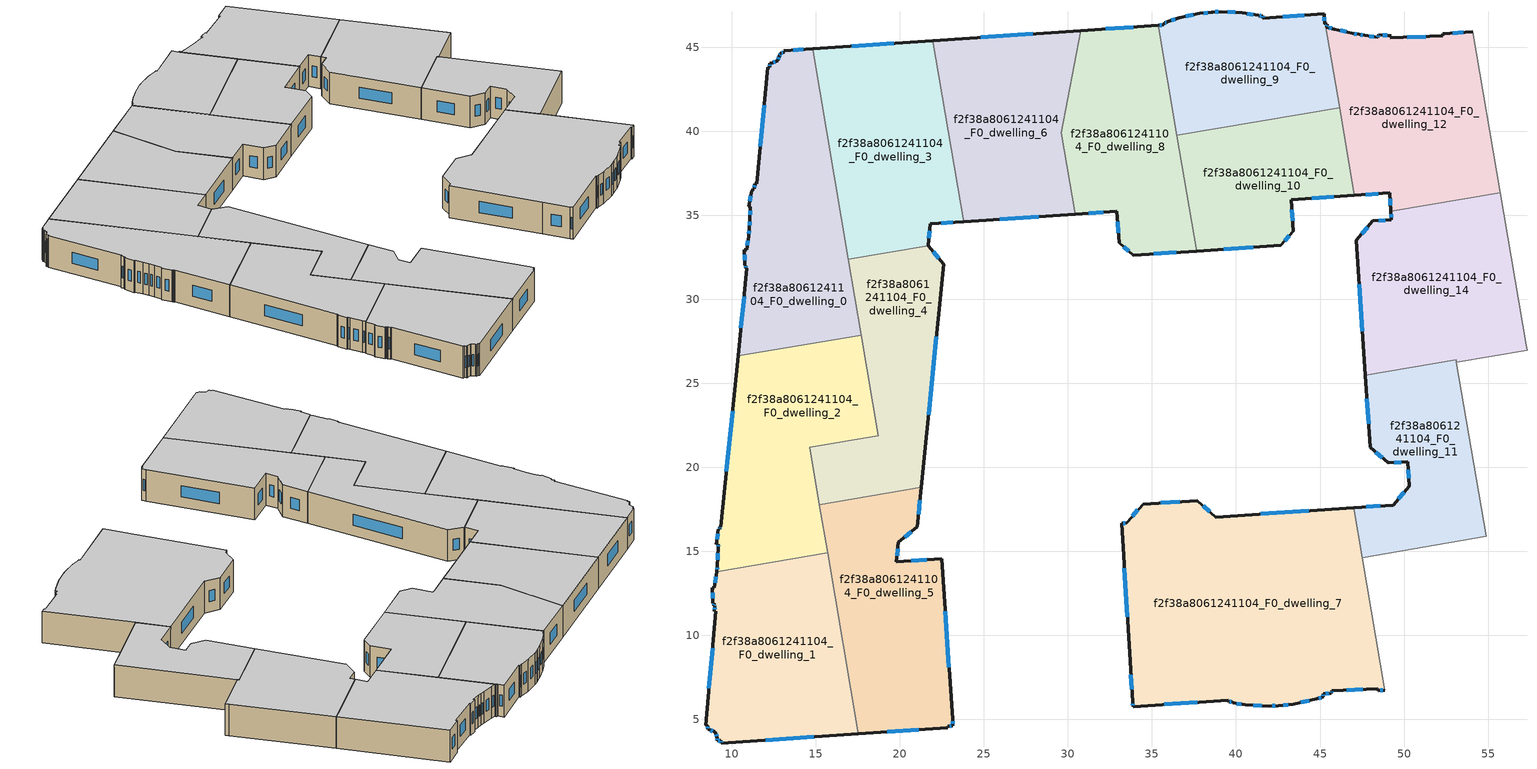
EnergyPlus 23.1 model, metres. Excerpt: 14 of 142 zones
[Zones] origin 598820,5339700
f2f38a8061241104_F0_dwelling_0
 floor ground (EU_floor_Construction): 14.8,44.91 17.69,27.88 10.37,26.63 10.9,31.84 10.83,31.85 10.83,32.01 10.76,32.01 10.75,32.96 10.88,32.95 10.99,33.75 11.04,34.23 11.07,34.79 11.09,35.52 11,35.53 11.19,36.47 11.24,36.47 11.25,36.57 11.33,36.57 11.36,36.88 11.47,36.88 12.13,43.8 12.25,43.82 12.26,44.05 12.34,44.04 12.72,44.2 12.73,44.21 12.83,44.48 12.89,44.61 12.88,44.65 13.11,44.7 13.1,44.79 z0
 wall outside (EU_wall_Construction): 14.8,44.91 13.1,44.79 13.11,44.7 12.88,44.65 12.89,44.61 12.83,44.48 12.73,44.21 12.72,44.2 12.34,44.04 12.26,44.05 12.25,43.82 12.13,43.8 11.47,36.88 11.36,36.88 11.33,36.57 11.25,36.57 11.24,36.47 11.19,36.47 11,35.53 11.09,35.52 11.07,34.79 11.04,34.23 10.99,33.75 10.88,32.95 10.75,32.96 10.76,32.01 10.83,32.01 10.83,31.85 10.9,31.84 10.37,26.63 z0:3
 wall to f2f38a8061241104_F0_dwelling_2 (EU_wall_Construction): 10.37,26.63 17.69,27.88 z0:3
 wall to f2f38a8061241104_F0_dwelling_3 (EU_wall_Construction): 16.93,32.37 14.8,44.91 z0:3
 wall to f2f38a8061241104_F0_dwelling_4 (EU_wall_Construction): 17.69,27.88 16.93,32.37 z0:3
 window (EU_Window_Construction): 10.83,31.95 10.83,31.9 / 10.75,32.66 10.76,32.32 / 10.95,33.49 10.91,33.21 / 11.02,34.07 11,33.91 / 11.06,34.61 11.05,34.41 / 11.09,35.28 11.08,35.03 / 11.13,36.16 11.06,35.83 / 11.35,36.78 11.34,36.67 / 11.91,41.55 11.68,39.12 / 12.26,43.97 12.25,43.89 / 12.59,44.15 12.46,44.1 / 12.8,44.39 12.76,44.3 / 12.87,44.57 12.85,44.52 / 13.04,44.69 12.96,44.67 / 14.25,44.87 13.65,44.83 / 10.73,30.15 10.54,28.32 z0.97:2.03
 ceiling to f2f38a8061241104_F1_dwelling_0 (EU_floor_Construction): 17.69,27.88 14.8,44.91 13.1,44.79 13.11,44.7 12.88,44.65 12.89,44.61 12.83,44.48 12.73,44.21 12.72,44.2 12.34,44.04 12.26,44.05 12.25,43.82 12.13,43.8 11.47,36.88 11.36,36.88 11.33,36.57 11.25,36.57 11.24,36.47 11.19,36.47 11,35.53 11.09,35.52 11.07,34.79 11.04,34.23 10.99,33.75 10.88,32.95 10.75,32.96 10.76,32.01 10.83,32.01 10.83,31.85 10.9,31.84 10.37,26.63 z3
f2f38a8061241104_F0_dwelling_1
 floor ground (EU_floor_Construction): 15.69,14.91 17.52,4.14 9.37,3.57 9.34,3.74 9.12,3.74 9.14,3.89 9.02,4.22 8.98,4.26 8.61,4.4 8.55,4.4 8.56,4.63 8.43,4.65 9.05,11.45 8.96,11.45 8.98,11.76 8.93,11.76 8.94,11.9 8.87,11.91 8.84,12.83 8.95,12.83 9.1,13.79 z0
 wall outside (EU_wall_Construction): 9.1,13.79 8.95,12.83 8.84,12.83 8.87,11.91 8.94,11.9 8.93,11.76 8.98,11.76 8.96,11.45 9.05,11.45 8.43,4.65 8.56,4.63 8.55,4.4 8.61,4.4 8.98,4.26 9.02,4.22 9.14,3.89 9.12,3.74 9.34,3.74 9.37,3.57 17.52,4.14 z0:3
 wall to f2f38a8061241104_F0_dwelling_2 (EU_wall_Construction): 15.69,14.91 9.1,13.79 z0:3
 wall to f2f38a8061241104_F0_dwelling_5 (EU_wall_Construction): 17.52,4.14 15.69,14.91 z0:3
 window (EU_Window_Construction): 9.06,4.11 9.1,4 / 8.73,4.36 8.86,4.3 / 8.56,4.56 8.55,4.47 / 8.85,9.24 8.63,6.86 / 8.98,11.66 8.97,11.55 / 8.94,11.86 8.93,11.81 / 8.85,12.53 8.86,12.21 / 9.05,13.48 9,13.14 / 12.02,3.76 14.87,3.95 / 9.35,3.69 9.36,3.63 / 9.2,3.74 9.27,3.74 / 9.14,3.84 9.13,3.79 z0.97:2.03
 ceiling to f2f38a8061241104_F1_dwelling_1 (EU_floor_Construction): 17.52,4.14 15.69,14.91 9.1,13.79 8.95,12.83 8.84,12.83 8.87,11.91 8.94,11.9 8.93,11.76 8.98,11.76 8.96,11.45 9.05,11.45 8.43,4.65 8.56,4.63 8.55,4.4 8.61,4.4 8.98,4.26 9.02,4.22 9.14,3.89 9.12,3.74 9.34,3.74 9.37,3.57 z3
f2f38a8061241104_F0_dwelling_10
 floor ground (EU_floor_Construction): 46.16,41.41 47.05,36.19 43.29,35.94 43.41,34.06 42.67,33.21 37.65,32.87 36.48,39.76 z0
 wall outside (EU_wall_Construction): 37.65,32.87 42.67,33.21 43.41,34.06 43.29,35.94 47.05,36.19 z0:3
 wall to f2f38a8061241104_F0_dwelling_9 (EU_wall_Construction): 46.16,41.41 36.48,39.76 z0:3
 wall to f2f38a8061241104_F0_dwelling_12 (EU_wall_Construction): 47.05,36.19 46.16,41.41 z0:3
 wall to f2f38a8061241104_F0_dwelling_8 (EU_wall_Construction): 36.48,39.76 37.65,32.87 z0:3
 window (EU_Window_Construction): 44.51,36.02 45.83,36.11 / 43.37,34.67 43.33,35.33 / 42.91,33.49 43.17,33.78 / 39.28,32.98 41.04,33.1 z0.97:2.03
 ceiling to f2f38a8061241104_F1_dwelling_10 (EU_floor_Construction): 47.05,36.19 46.16,41.41 36.48,39.76 37.65,32.87 42.67,33.21 43.41,34.06 43.29,35.94 z3
f2f38a8061241104_F0_dwelling_11
 floor ground (EU_floor_Construction): 53.12,26.26 54.89,15.89 47.51,14.63 47.01,17.6 49.35,17.76 50.32,18.88 50.22,20.34 49.05,20.26 47.99,21.19 47.69,25.49 53.1,26.4 z0
 wall outside (EU_wall_Construction): 47.69,25.49 47.99,21.19 49.05,20.26 50.22,20.34 50.32,18.88 49.35,17.76 47.01,17.6 z0:3
 wall to f2f38a8061241104_F0_dwelling_14 (EU_wall_Construction): 53.12,26.26 53.1,26.4 47.69,25.49 z0:3
 wall to f2f38a8061241104_F0_dwelling_13 (EU_wall_Construction): 47.51,14.63 54.89,15.89 z0:3
 wall to f2f38a8061241104_F0_dwelling_15 (EU_wall_Construction): 54.89,15.89 53.12,26.26 z0:3
 wall to f2f38a8061241104_F0_dwelling_7 (EU_wall_Construction): 47.01,17.6 47.51,14.63 z0:3
 window (EU_Window_Construction): 50.25,19.87 50.29,19.36 / 49.43,20.29 49.84,20.32 / 48.33,20.89 48.71,20.56 / 47.79,24.09 47.89,22.59 / 48.59,17.71 47.77,17.65 / 50,18.52 49.66,18.12 z0.97:2.03
 ceiling to f2f38a8061241104_F1_dwelling_11 (EU_floor_Construction): 54.89,15.89 53.12,26.26 53.1,26.4 47.69,25.49 47.99,21.19 49.05,20.26 50.22,20.34 50.32,18.88 49.35,17.76 47.01,17.6 47.51,14.63 z3
f2f38a8061241104_F0_dwelling_12
 floor ground (EU_floor_Construction): 54.1,45.93 55.73,36.34 49.22,35.23 49.14,36.33 47.05,36.19 45.32,46.38 45.44,46.36 45.4,46.2 45.84,46.08 46.91,45.84 47.32,45.76 47.67,45.71 48.44,45.59 48.5,45.74 49.23,45.68 49.18,45.56 52.31,45.67 52.32,45.8 z0
 wall outside (EU_wall_Construction): 54.1,45.93 52.32,45.8 52.31,45.67 49.18,45.56 49.23,45.68 48.5,45.74 48.44,45.59 47.67,45.71 47.32,45.76 46.91,45.84 45.84,46.08 45.4,46.2 45.44,46.36 45.32,46.38 / 47.05,36.19 49.14,36.33 49.22,35.23 z0:3
 wall to f2f38a8061241104_F0_dwelling_14 (EU_wall_Construction): 49.22,35.23 55.73,36.34 z0:3
 wall to f2f38a8061241104_F0_dwelling_16 (EU_wall_Construction): 55.73,36.34 54.1,45.93 z0:3
 wall to f2f38a8061241104_F0_dwelling_9 (EU_wall_Construction): 45.32,46.38 46.16,41.41 z0:3
 window (EU_Window_Construction): 45.41,46.25 45.43,46.3 / 45.7,46.12 45.55,46.16 / 46.57,45.92 46.19,46 / 47.19,45.79 47.05,45.81 / 47.56,45.73 47.43,45.74 / 48.19,45.63 47.92,45.67 / 48.48,45.69 48.46,45.64 / 48.99,45.7 48.74,45.72 / 51.29,45.64 50.2,45.6 / 53.52,45.89 52.9,45.84 / 49.17,35.97 49.19,35.59 / 47.73,36.24 48.46,36.29 z0.97:2.03
 ceiling to f2f38a8061241104_F1_dwelling_12 (EU_floor_Construction): 55.73,36.34 54.1,45.93 52.32,45.8 52.31,45.67 49.18,45.56 49.23,45.68 48.5,45.74 48.44,45.59 47.67,45.71 47.32,45.76 46.91,45.84 45.84,46.08 45.4,46.2 45.44,46.36 45.32,46.38 47.05,36.19 49.14,36.33 49.22,35.23 z3
f2f38a8061241104_F0_dwelling_14
 floor ground (EU_floor_Construction): 55.73,36.34 57.32,26.97 53.12,26.26 53.1,26.4 47.69,25.49 47.15,33.52 48.15,34.66 49.25,34.73 49.22,35.23 z0
 wall outside (EU_wall_Construction): 49.22,35.23 49.25,34.73 48.15,34.66 47.15,33.52 47.69,25.49 z0:3
 wall to f2f38a8061241104_F0_dwelling_15 (EU_wall_Construction): 53.12,26.26 57.32,26.97 z0:3
 wall to f2f38a8061241104_F0_dwelling_17 (EU_wall_Construction): 57.32,26.97 57.27,27.28 z0:3
 wall to f2f38a8061241104_F0_dwelling_16 (EU_wall_Construction): 57.27,27.28 55.73,36.34 z0:3
 window (EU_Window_Construction): 47.83,34.29 47.48,33.89 / 48.89,34.71 48.51,34.69 / 49.23,35.07 49.24,34.9 / 47.33,30.91 47.52,28.09 z0.97:2.03
 ceiling to f2f38a8061241104_F1_dwelling_14 (EU_floor_Construction): 57.32,26.97 55.73,36.34 49.22,35.23 49.25,34.73 48.15,34.66 47.15,33.52 47.69,25.49 53.1,26.4 53.12,26.26 z3
f2f38a8061241104_F0_dwelling_2
 floor ground (EU_floor_Construction): 17.69,27.88 18.71,21.89 14.62,21.2 15.69,14.91 9.1,13.79 9.11,13.85 9.14,14.13 9.18,15.26 9.17,15.43 9.08,15.44 9.2,16.33 9.27,16.32 9.29,16.46 9.34,16.45 10.37,26.63 z0
 wall outside (EU_wall_Construction): 10.37,26.63 9.34,16.45 9.29,16.46 9.27,16.32 9.2,16.33 9.08,15.44 9.17,15.43 9.18,15.26 9.14,14.13 9.11,13.85 9.1,13.79 z0:3
 wall to f2f38a8061241104_F0_dwelling_4 (EU_wall_Construction): 15.2,17.78 14.62,21.2 18.71,21.89 17.69,27.88 z0:3
 wall to f2f38a8061241104_F0_dwelling_5 (EU_wall_Construction): 15.69,14.9 15.2,17.78 z0:3
 window (EU_Window_Construction): 9.18,15.38 9.18,15.31 / 9.16,16.04 9.12,15.73 / 9.28,16.42 9.28,16.37 / 10.04,23.33 9.68,19.76 / 9.13,14.04 9.12,13.94 / 9.17,14.89 9.15,14.49 z0.97:2.03
 ceiling to f2f38a8061241104_F1_dwelling_2 (EU_floor_Construction): 15.69,14.91 14.62,21.2 18.71,21.89 17.69,27.88 10.37,26.63 9.34,16.45 9.29,16.46 9.27,16.32 9.2,16.33 9.08,15.44 9.17,15.43 9.18,15.26 9.14,14.13 9.11,13.85 9.1,13.79 z3
f2f38a8061241104_F0_dwelling_3
 floor ground (EU_floor_Construction): 21.96,45.39 23.79,34.62 21.81,34.49 21.68,33.2 21.7,33.18 16.93,32.37 14.8,44.91 z0
 wall outside (EU_wall_Construction): 21.96,45.39 14.8,44.91 / 21.7,33.18 21.68,33.2 21.81,34.49 23.79,34.62 z0:3
 wall to f2f38a8061241104_F0_dwelling_6 (EU_wall_Construction): 23.79,34.62 21.96,45.39 z0:3
 wall to f2f38a8061241104_F0_dwelling_4 (EU_wall_Construction): 16.93,32.37 21.7,33.18 z0:3
 window (EU_Window_Construction): 19.64,45.24 17.13,45.07 / 22.45,34.53 23.15,34.58 / 21.72,33.62 21.77,34.07 z0.97:2.03
 ceiling to f2f38a8061241104_F1_dwelling_3 (EU_floor_Construction): 23.79,34.62 21.96,45.39 14.8,44.91 16.93,32.37 21.7,33.18 21.68,33.2 21.81,34.49 z3
f2f38a8061241104_F0_dwelling_4
 floor ground (EU_floor_Construction): 21.7,33.18 22.6,32.08 21.27,18.8 15.2,17.78 14.62,21.2 18.71,21.89 16.93,32.37 z0
 wall outside (EU_wall_Construction): 21.27,18.8 22.6,32.08 21.7,33.18 z0:3
 wall to f2f38a8061241104_F0_dwelling_5 (EU_wall_Construction): 15.2,17.78 21.27,18.8 z0:3
 window (EU_Window_Construction): 21.7,23.12 22.17,27.77 / 22.31,32.44 21.99,32.83 z0.97:2.03
 ceiling to f2f38a8061241104_F1_dwelling_4 (EU_floor_Construction): 21.27,18.8 22.6,32.08 21.7,33.18 16.93,32.37 18.71,21.89 14.62,21.2 15.2,17.78 z3
f2f38a8061241104_F0_dwelling_5
 floor ground (EU_floor_Construction): 21.27,18.8 21.03,16.46 19.91,15.54 19.79,14.37 22.47,14.55 23.13,5.01 23.15,4.62 22.85,4.59 22.85,4.5 17.52,4.14 15.2,17.78 z0
 wall outside (EU_wall_Construction): 17.52,4.14 22.85,4.5 22.85,4.59 23.15,4.62 23.13,5.01 22.47,14.55 19.79,14.37 19.91,15.54 21.03,16.46 21.27,18.8 z0:3
 window (EU_Window_Construction): 21.11,17.22 21.19,18.04 / 20.27,15.83 20.67,16.16 / 19.83,14.75 19.87,15.16 / 21.6,14.49 20.66,14.43 / 22.92,8.11 22.69,11.45 / 23.15,4.75 23.14,4.88 / 22.95,4.6 23.06,4.61 / 19.25,4.26 21.12,4.39 z0.97:2.03
 ceiling to f2f38a8061241104_F1_dwelling_5 (EU_floor_Construction): 22.85,4.5 22.85,4.59 23.15,4.62 23.13,5.01 22.47,14.55 19.79,14.37 19.91,15.54 21.03,16.46 21.27,18.8 15.2,17.78 17.52,4.14 z3
f2f38a8061241104_F0_dwelling_6
 floor ground (EU_floor_Construction): 30.76,45.99 29.6,39.9 30.42,35.07 23.79,34.62 21.96,45.39 z0
 wall outside (EU_wall_Construction): 23.79,34.62 30.42,35.07 / 30.76,45.99 21.96,45.39 z0:3
 wall to f2f38a8061241104_F0_dwelling_8 (EU_wall_Construction): 30.42,35.07 29.6,39.9 30.76,45.99 z0:3
 window (EU_Window_Construction): 25.95,34.77 28.27,34.92 / 27.9,45.8 24.82,45.59 z0.97:2.03
 ceiling to f2f38a8061241104_F1_dwelling_6 (EU_floor_Construction): 30.42,35.07 29.6,39.9 30.76,45.99 21.96,45.39 23.79,34.62 z3
f2f38a8061241104_F0_dwelling_7
 floor ground (EU_floor_Construction): 47.01,17.6 48.85,6.74 48.46,6.71 48.44,6.83 45.7,6.7 45.68,6.56 45.2,6.52 45.2,6.34 44.81,6.22 43.41,5.91 42.52,5.82 41.98,5.79 40.56,5.86 39.8,5.98 39.78,6.04 39.56,6.04 39.54,6.15 33.88,5.76 33.85,6.01 33.7,8.46 33.19,16.67 33.5,16.69 33.54,16.74 34.47,17.81 37.69,18.03 38.81,17.04 z0
 wall outside (EU_wall_Construction): 47.01,17.6 38.81,17.04 37.69,18.03 34.47,17.81 33.54,16.74 33.5,16.69 33.19,16.67 33.7,8.46 33.85,6.01 33.88,5.76 39.54,6.15 39.56,6.04 39.78,6.04 39.8,5.98 40.56,5.86 41.98,5.79 42.52,5.82 43.41,5.91 44.81,6.22 45.2,6.34 45.2,6.52 45.68,6.56 45.7,6.7 48.44,6.83 48.46,6.71 48.85,6.74 z0:3
 wall to f2f38a8061241104_F0_dwelling_13 (EU_wall_Construction): 48.85,6.74 47.51,14.63 z0:3
 window (EU_Window_Construction): 45.2,6.4 45.2,6.46 / 44.93,6.26 45.07,6.3 / 43.86,6.01 44.35,6.12 / 42.81,5.85 43.12,5.88 / 42.16,5.8 42.34,5.81 / 41.02,5.84 41.52,5.82 / 40.04,5.94 40.31,5.9 / 39.63,6.04 39.71,6.04 / 35.72,5.89 37.7,6.03 / 33.86,5.93 33.87,5.84 / 33.75,7.66 33.8,6.8 / 33.35,14 33.53,11.12 / 33.4,16.68 33.29,16.67 / 34.17,17.46 33.84,17.09 / 36.65,17.95 35.51,17.88 / 38.45,17.36 38.06,17.71 / 44.34,17.42 41.47,17.22 / 48.59,6.72 48.73,6.73 / 46.59,6.74 47.55,6.79 / 45.69,6.61 45.7,6.65 / 45.35,6.53 45.52,6.55 z0.97:2.03
 ceiling to f2f38a8061241104_F1_dwelling_7 (EU_floor_Construction): 48.85,6.74 47.01,17.6 38.81,17.04 37.69,18.03 34.47,17.81 33.54,16.74 33.5,16.69 33.19,16.67 33.7,8.46 33.85,6.01 33.88,5.76 39.54,6.15 39.56,6.04 39.78,6.04 39.8,5.98 40.56,5.86 41.98,5.79 42.52,5.82 43.41,5.91 44.81,6.22 45.2,6.34 45.2,6.52 45.68,6.56 45.7,6.7 48.44,6.83 48.46,6.71 z3
f2f38a8061241104_F0_dwelling_8
 floor ground (EU_floor_Construction): 35.37,46.3 37.65,32.87 33.9,32.62 33.05,33.36 32.91,35.24 30.42,35.07 29.6,39.9 30.76,45.99 z0
 wall outside (EU_wall_Construction): 30.42,35.07 32.91,35.24 33.05,33.36 33.9,32.62 37.65,32.87 / 35.37,46.3 30.76,45.99 z0:3
 wall to f2f38a8061241104_F0_dwelling_9 (EU_wall_Construction): 36.48,39.76 35.37,46.3 z0:3
 window (EU_Window_Construction): 33.32,33.12 33.62,32.86 / 32.96,34.63 33,33.97 / 31.23,35.12 32.11,35.18 / 33.87,46.2 32.26,46.09 / 35.12,32.7 36.43,32.79 z0.97:2.03
 ceiling to f2f38a8061241104_F1_dwelling_8 (EU_floor_Construction): 37.65,32.87 35.37,46.3 30.76,45.99 29.6,39.9 30.42,35.07 32.91,35.24 33.05,33.36 33.9,32.62 z3
f2f38a8061241104_F0_dwelling_9
 floor ground (EU_floor_Construction): 45.24,46.99 45.27,46.39 45.32,46.38 46.16,41.41 36.48,39.76 35.37,46.3 35.69,46.33 35.72,46.46 35.9,46.48 35.92,46.52 36.61,46.75 37.84,47.01 38.54,47.09 38.61,47.1 39.1,47.12 40.36,47.06 41.35,46.89 41.34,46.85 41.6,46.88 41.6,46.74 z0
 wall outside (EU_wall_Construction): 45.32,46.38 45.27,46.39 45.24,46.99 41.6,46.74 41.6,46.88 41.34,46.85 41.35,46.89 40.36,47.06 39.1,47.12 38.61,47.1 38.54,47.09 37.84,47.01 36.61,46.75 35.92,46.52 35.9,46.48 35.72,46.46 35.69,46.33 35.37,46.3 z0:3
 window (EU_Window_Construction): 35.84,46.47 35.78,46.46 / 36.38,46.67 36.14,46.59 / 37.44,46.93 37.01,46.83 / 38.31,47.07 38.07,47.04 / 38.94,47.11 38.77,47.11 / 39.95,47.08 39.51,47.1 / 41.03,46.95 40.68,47.01 / 41.52,46.87 41.43,46.86 / 41.6,46.78 41.6,46.83 / 44.06,46.91 42.78,46.82 / 45.26,46.59 45.25,46.8 / 35.59,46.32 35.47,46.31 z0.97:2.03
 ceiling to f2f38a8061241104_F1_dwelling_9 (EU_floor_Construction): 46.16,41.41 45.32,46.38 45.27,46.39 45.24,46.99 41.6,46.74 41.6,46.88 41.34,46.85 41.35,46.89 40.36,47.06 39.1,47.12 38.61,47.1 38.54,47.09 37.84,47.01 36.61,46.75 35.92,46.52 35.9,46.48 35.72,46.46 35.69,46.33 35.37,46.3 36.48,39.76 z3
[Building]
EU S2 Campaign: North Axis=0; Terrain=City; Solar Distribution=FullExterior
[Site:Location]
Vienna: Latitude=48; Longitude=16.5; Time Zone=1; Elevation=183
[SizingPeriod:WeatherFileDays]
AnnualSizingPeriod: Begin Month=1; Begin Day of Month=1; End Month=12; End Day of Month=31; Day of Week for Start Day=Monday; Use Weather File Daylight Saving Period=No; Use Weather File Rain and Snow Indicators=No
[MATERIAL]
EU_InternalMass_Material: Roughness=MediumRough; Thickness=0.1; Conductivity=1; Density=1800; Specific Heat=900; Thermal Absorptance=0.9; Solar Absorptance=0.7; Visible Absorptance=0.7
[MATERIAL:NOMASS] Roughness=MediumRough; Thermal Absorptance=0.9; Solar Absorptance=0.7; Visible Absorptance=0.7
Name | Thermal Resistance
EU_wall_NoMass | 0.564444
EU_floor_NoMass | 1.12889
[WINDOWMATERIAL:SIMPLEGLAZINGSYSTEM]
EU_Window_SimpleGlazing: UFactor=2.0374; Solar Heat Gain Coefficient=0.65; Visible Transmittance=0.65
[CONSTRUCTION]
EU_wall_Construction: EU_wall_NoMass
EU_floor_Construction: EU_floor_NoMass
EU_Window_Construction: EU_Window_SimpleGlazing
EU_InternalMass_Construction: EU_InternalMass_Material
[ZONE] Type=1; Multiplier=1; Ceiling Height=autocalculate; Floor Area=autocalculate; Part of Total Floor Area=Yes
Name | Volume
f2f38a8061241104_F0_dwelling_0 | 262.593
f2f38a8061241104_F0_dwelling_1 | 247.611
f2f38a8061241104_F0_dwelling_10 | 188.264
f2f38a8061241104_F0_dwelling_11 | 185.875
f2f38a8061241104_F0_dwelling_12 | 257.54
f2f38a8061241104_F0_dwelling_14 | 257.55
f2f38a8061241104_F0_dwelling_2 | 262.599
f2f38a8061241104_F0_dwelling_3 | 257.194
f2f38a8061241104_F0_dwelling_4 | 208.067
f2f38a8061241104_F0_dwelling_5 | 247.634
f2f38a8061241104_F0_dwelling_6 | 236.278
f2f38a8061241104_F0_dwelling_7 | 492.177
f2f38a8061241104_F0_dwelling_8 | 236.721
f2f38a8061241104_F0_dwelling_9 | 188.278
[INTERNALMASS] Construction=EU_InternalMass_Construction
Name | Zone or ZoneList | Surface Area
f2f38a8061241104_F0_dwelling_0_EU_InternalMass | f2f38a8061241104_F0_dwelling_0 | 87.5317
f2f38a8061241104_F0_dwelling_1_EU_InternalMass | f2f38a8061241104_F0_dwelling_1 | 82.5351
f2f38a8061241104_F0_dwelling_2_EU_InternalMass | f2f38a8061241104_F0_dwelling_2 | 87.533
f2f38a8061241104_F0_dwelling_3_EU_InternalMass | f2f38a8061241104_F0_dwelling_3 | 85.7369
f2f38a8061241104_F0_dwelling_4_EU_InternalMass | f2f38a8061241104_F0_dwelling_4 | 69.3534
f2f38a8061241104_F0_dwelling_5_EU_InternalMass | f2f38a8061241104_F0_dwelling_5 | 82.545
f2f38a8061241104_F0_dwelling_6_EU_InternalMass | f2f38a8061241104_F0_dwelling_6 | 78.7592
f2f38a8061241104_F0_dwelling_7_EU_InternalMass | f2f38a8061241104_F0_dwelling_7 | 164.058
f2f38a8061241104_F0_dwelling_8_EU_InternalMass | f2f38a8061241104_F0_dwelling_8 | 78.906
f2f38a8061241104_F0_dwelling_9_EU_InternalMass | f2f38a8061241104_F0_dwelling_9 | 62.7589
f2f38a8061241104_F0_dwelling_10_EU_InternalMass | f2f38a8061241104_F0_dwelling_10 | 62.7535
f2f38a8061241104_F0_dwelling_11_EU_InternalMass | f2f38a8061241104_F0_dwelling_11 | 61.9536
f2f38a8061241104_F0_dwelling_12_EU_InternalMass | f2f38a8061241104_F0_dwelling_12 | 85.8466
f2f38a8061241104_F0_dwelling_14_EU_InternalMass | f2f38a8061241104_F0_dwelling_14 | 85.8492
[OTHEREQUIPMENT] Fuel Type=Electricity; Design Level Calculation Method=Watts/Area; Power per Zone Floor Area=1; Fraction Latent=0; Fraction Radiant=0; Fraction Lost=0; Carbon Dioxide Generation Rate=0; EndUse Subcategory=EU_Step8_InternalGains
Name | Zone or ZoneList or Space or SpaceList | Schedule
EU_Step8_InternalGain_f2f38a8061241104_F0_dwelling_0_f000 | f2f38a8061241104_F0_dwelling_0 | EU_Step8_GainSchedule_f2f38a8061241104_F0_dwelling_0_f000
EU_Step8_InternalGain_f2f38a8061241104_F0_dwelling_1_f000 | f2f38a8061241104_F0_dwelling_1 | EU_Step8_GainSchedule_f2f38a8061241104_F0_dwelling_1_f000
EU_Step8_InternalGain_f2f38a8061241104_F0_dwelling_2_f000 | f2f38a8061241104_F0_dwelling_2 | EU_Step8_GainSchedule_f2f38a8061241104_F0_dwelling_2_f000
EU_Step8_InternalGain_f2f38a8061241104_F0_dwelling_3_f000 | f2f38a8061241104_F0_dwelling_3 | EU_Step8_GainSchedule_f2f38a8061241104_F0_dwelling_3_f000
EU_Step8_InternalGain_f2f38a8061241104_F0_dwelling_4_f000 | f2f38a8061241104_F0_dwelling_4 | EU_Step8_GainSchedule_f2f38a8061241104_F0_dwelling_4_f000
EU_Step8_InternalGain_f2f38a8061241104_F0_dwelling_5_f000 | f2f38a8061241104_F0_dwelling_5 | EU_Step8_GainSchedule_f2f38a8061241104_F0_dwelling_5_f000
EU_Step8_InternalGain_f2f38a8061241104_F0_dwelling_6_f000 | f2f38a8061241104_F0_dwelling_6 | EU_Step8_GainSchedule_f2f38a8061241104_F0_dwelling_6_f000
EU_Step8_InternalGain_f2f38a8061241104_F0_dwelling_7_f000 | f2f38a8061241104_F0_dwelling_7 | EU_Step8_GainSchedule_f2f38a8061241104_F0_dwelling_7_f000
EU_Step8_InternalGain_f2f38a8061241104_F0_dwelling_8_f000 | f2f38a8061241104_F0_dwelling_8 | EU_Step8_GainSchedule_f2f38a8061241104_F0_dwelling_8_f000
EU_Step8_InternalGain_f2f38a8061241104_F0_dwelling_9_f000 | f2f38a8061241104_F0_dwelling_9 | EU_Step8_GainSchedule_f2f38a8061241104_F0_dwelling_9_f000
EU_Step8_InternalGain_f2f38a8061241104_F0_dwelling_10_f000 | f2f38a8061241104_F0_dwelling_10 | EU_Step8_GainSchedule_f2f38a8061241104_F0_dwelling_10_f000
EU_Step8_InternalGain_f2f38a8061241104_F0_dwelling_11_f000 | f2f38a8061241104_F0_dwelling_11 | EU_Step8_GainSchedule_f2f38a8061241104_F0_dwelling_11_f000
EU_Step8_InternalGain_f2f38a8061241104_F0_dwelling_12_f000 | f2f38a8061241104_F0_dwelling_12 | EU_Step8_GainSchedule_f2f38a8061241104_F0_dwelling_12_f000
EU_Step8_InternalGain_f2f38a8061241104_F0_dwelling_14_f000 | f2f38a8061241104_F0_dwelling_14 | EU_Step8_GainSchedule_f2f38a8061241104_F0_dwelling_14_f000
[ZONEVENTILATION:DESIGNFLOWRATE] Schedule=EU_AlwaysOn; Design Flow Rate Calculation Method=AirChanges/Hour; Air Changes per Hour=0.531496; Ventilation Type=Natural; Fan Pressure Rise=0; Fan Total Efficiency=1; Constant Term Coefficient=1; Temperature Term Coefficient=0; Velocity Term Coefficient=0; Velocity Squared Term Coefficient=0; Minimum Indoor Temperature=-100; Maximum Indoor Temperature=100; Delta Temperature=-100; Minimum Outdoor Temperature=-100; Maximum Outdoor Temperature=100; Maximum Wind Speed=40
Name | Zone or ZoneList or Space or SpaceList
EU_ConstantAir_f2f38a8061241104_F0_dwelling_0 | f2f38a8061241104_F0_dwelling_0
EU_ConstantAir_f2f38a8061241104_F0_dwelling_1 | f2f38a8061241104_F0_dwelling_1
EU_ConstantAir_f2f38a8061241104_F0_dwelling_2 | f2f38a8061241104_F0_dwelling_2
EU_ConstantAir_f2f38a8061241104_F0_dwelling_3 | f2f38a8061241104_F0_dwelling_3
EU_ConstantAir_f2f38a8061241104_F0_dwelling_4 | f2f38a8061241104_F0_dwelling_4
EU_ConstantAir_f2f38a8061241104_F0_dwelling_5 | f2f38a8061241104_F0_dwelling_5
EU_ConstantAir_f2f38a8061241104_F0_dwelling_6 | f2f38a8061241104_F0_dwelling_6
EU_ConstantAir_f2f38a8061241104_F0_dwelling_7 | f2f38a8061241104_F0_dwelling_7
EU_ConstantAir_f2f38a8061241104_F0_dwelling_8 | f2f38a8061241104_F0_dwelling_8
EU_ConstantAir_f2f38a8061241104_F0_dwelling_9 | f2f38a8061241104_F0_dwelling_9
EU_ConstantAir_f2f38a8061241104_F0_dwelling_10 | f2f38a8061241104_F0_dwelling_10
EU_ConstantAir_f2f38a8061241104_F0_dwelling_11 | f2f38a8061241104_F0_dwelling_11
EU_ConstantAir_f2f38a8061241104_F0_dwelling_12 | f2f38a8061241104_F0_dwelling_12
EU_ConstantAir_f2f38a8061241104_F0_dwelling_14 | f2f38a8061241104_F0_dwelling_14
[HVACTEMPLATE:THERMOSTAT] Constant Heating Setpoint=20; Constant Cooling Setpoint=50
EU_HeatOnly_f2f38a8061241104_F0_dwelling_0; EU_HeatOnly_f2f38a8061241104_F0_dwelling_1; EU_HeatOnly_f2f38a8061241104_F0_dwelling_2; EU_HeatOnly_f2f38a8061241104_F0_dwelling_3; EU_HeatOnly_f2f38a8061241104_F0_dwelling_4; EU_HeatOnly_f2f38a8061241104_F0_dwelling_5; EU_HeatOnly_f2f38a8061241104_F0_dwelling_6; EU_HeatOnly_f2f38a8061241104_F0_dwelling_7; EU_HeatOnly_f2f38a8061241104_F0_dwelling_8; EU_HeatOnly_f2f38a8061241104_F0_dwelling_9; EU_HeatOnly_f2f38a8061241104_F0_dwelling_10; EU_HeatOnly_f2f38a8061241104_F0_dwelling_11; EU_HeatOnly_f2f38a8061241104_F0_dwelling_12; EU_HeatOnly_f2f38a8061241104_F0_dwelling_13; EU_HeatOnly_f2f38a8061241104_F0_dwelling_14; EU_HeatOnly_f2f38a8061241104_F0_dwelling_15; EU_HeatOnly_f2f38a8061241104_F0_dwelling_16; EU_HeatOnly_f2f38a8061241104_F0_dwelling_17; EU_HeatOnly_f2f38a8061241104_F0_dwelling_18; EU_HeatOnly_f2f38a8061241104_F0_dwelling_19; EU_HeatOnly_f2f38a8061241104_F0_dwelling_20; EU_HeatOnly_f2f38a8061241104_F0_dwelling_21; EU_HeatOnly_f2f38a8061241104_F0_dwelling_22; EU_HeatOnly_f2f38a8061241104_F0_dwelling_23; EU_HeatOnly_f2f38a8061241104_F0_dwelling_24; EU_HeatOnly_f2f38a8061241104_F0_dwelling_25; EU_HeatOnly_f2f38a8061241104_F0_dwelling_26; EU_HeatOnly_f2f38a8061241104_F0_dwelling_27; EU_HeatOnly_f2f38a8061241104_F0_dwelling_28; EU_HeatOnly_f2f38a8061241104_F1_dwelling_0; EU_HeatOnly_f2f38a8061241104_F1_dwelling_1; EU_HeatOnly_f2f38a8061241104_F1_dwelling_2; EU_HeatOnly_f2f38a8061241104_F1_dwelling_3; EU_HeatOnly_f2f38a8061241104_F1_dwelling_4; EU_HeatOnly_f2f38a8061241104_F1_dwelling_5; EU_HeatOnly_f2f38a8061241104_F1_dwelling_6; EU_HeatOnly_f2f38a8061241104_F1_dwelling_7; EU_HeatOnly_f2f38a8061241104_F1_dwelling_8; EU_HeatOnly_f2f38a8061241104_F1_dwelling_9; EU_HeatOnly_f2f38a8061241104_F1_dwelling_10; EU_HeatOnly_f2f38a8061241104_F1_dwelling_11; EU_HeatOnly_f2f38a8061241104_F1_dwelling_12; EU_HeatOnly_f2f38a8061241104_F1_dwelling_13; EU_HeatOnly_f2f38a8061241104_F1_dwelling_14; EU_HeatOnly_f2f38a8061241104_F1_dwelling_15; EU_HeatOnly_f2f38a8061241104_F1_dwelling_16; EU_HeatOnly_f2f38a8061241104_F1_dwelling_17; EU_HeatOnly_f2f38a8061241104_F1_dwelling_18; EU_HeatOnly_f2f38a8061241104_F1_dwelling_19; EU_HeatOnly_f2f38a8061241104_F1_dwelling_20; EU_HeatOnly_f2f38a8061241104_F1_dwelling_21; EU_HeatOnly_f2f38a8061241104_F1_dwelling_22; EU_HeatOnly_f2f38a8061241104_F1_dwelling_23; EU_HeatOnly_f2f38a8061241104_F1_dwelling_24; EU_HeatOnly_f2f38a8061241104_F1_dwelling_25; EU_HeatOnly_f2f38a8061241104_F1_dwelling_26; EU_HeatOnly_f2f38a8061241104_F1_dwelling_27; EU_HeatOnly_f2f38a8061241104_F1_dwelling_28; EU_HeatOnly_f2f38a8061241104_F2_dwelling_0; EU_HeatOnly_f2f38a8061241104_F2_dwelling_1; EU_HeatOnly_f2f38a8061241104_F2_dwelling_2; EU_HeatOnly_f2f38a8061241104_F2_dwelling_3; EU_HeatOnly_f2f38a8061241104_F2_dwelling_4; EU_HeatOnly_f2f38a8061241104_F2_dwelling_5; EU_HeatOnly_f2f38a8061241104_F2_dwelling_6; EU_HeatOnly_f2f38a8061241104_F2_dwelling_7; EU_HeatOnly_f2f38a8061241104_F2_dwelling_8; EU_HeatOnly_f2f38a8061241104_F2_dwelling_9; EU_HeatOnly_f2f38a8061241104_F2_dwelling_10; EU_HeatOnly_f2f38a8061241104_F2_dwelling_11; EU_HeatOnly_f2f38a8061241104_F2_dwelling_12; EU_HeatOnly_f2f38a8061241104_F2_dwelling_13; EU_HeatOnly_f2f38a8061241104_F2_dwelling_14; EU_HeatOnly_f2f38a8061241104_F2_dwelling_15; EU_HeatOnly_f2f38a8061241104_F2_dwelling_16; EU_HeatOnly_f2f38a8061241104_F2_dwelling_17; EU_HeatOnly_f2f38a8061241104_F2_dwelling_18; EU_HeatOnly_f2f38a8061241104_F2_dwelling_19; EU_HeatOnly_f2f38a8061241104_F2_dwelling_20; EU_HeatOnly_f2f38a8061241104_F2_dwelling_21; EU_HeatOnly_f2f38a8061241104_F2_dwelling_22; EU_HeatOnly_f2f38a8061241104_F2_dwelling_23; EU_HeatOnly_f2f38a8061241104_F2_dwelling_24; EU_HeatOnly_f2f38a8061241104_F2_dwelling_25; EU_HeatOnly_f2f38a8061241104_F2_dwelling_26; EU_HeatOnly_f2f38a8061241104_F2_dwelling_27; EU_HeatOnly_f2f38a8061241104_F3_dwelling_0; EU_HeatOnly_f2f38a8061241104_F3_dwelling_1; EU_HeatOnly_f2f38a8061241104_F3_dwelling_2; EU_HeatOnly_f2f38a8061241104_F3_dwelling_3; EU_HeatOnly_f2f38a8061241104_F3_dwelling_4; EU_HeatOnly_f2f38a8061241104_F3_dwelling_5; EU_HeatOnly_f2f38a8061241104_F3_dwelling_6; EU_HeatOnly_f2f38a8061241104_F3_dwelling_7; EU_HeatOnly_f2f38a8061241104_F3_dwelling_8; EU_HeatOnly_f2f38a8061241104_F3_dwelling_9; EU_HeatOnly_f2f38a8061241104_F3_dwelling_10; EU_HeatOnly_f2f38a8061241104_F3_dwelling_11; EU_HeatOnly_f2f38a8061241104_F3_dwelling_12; EU_HeatOnly_f2f38a8061241104_F3_dwelling_13; EU_HeatOnly_f2f38a8061241104_F3_dwelling_14; EU_HeatOnly_f2f38a8061241104_F3_dwelling_15; EU_HeatOnly_f2f38a8061241104_F3_dwelling_16; EU_HeatOnly_f2f38a8061241104_F3_dwelling_17; EU_HeatOnly_f2f38a8061241104_F3_dwelling_18; EU_HeatOnly_f2f38a8061241104_F3_dwelling_19; EU_HeatOnly_f2f38a8061241104_F3_dwelling_20; EU_HeatOnly_f2f38a8061241104_F3_dwelling_21; EU_HeatOnly_f2f38a8061241104_F3_dwelling_22; EU_HeatOnly_f2f38a8061241104_F3_dwelling_23; EU_HeatOnly_f2f38a8061241104_F3_dwelling_24; EU_HeatOnly_f2f38a8061241104_F3_dwelling_25; EU_HeatOnly_f2f38a8061241104_F3_dwelling_26; EU_HeatOnly_f2f38a8061241104_F3_dwelling_27; EU_HeatOnly_f2f38a8061241104_F4_dwelling_0; EU_HeatOnly_f2f38a8061241104_F4_dwelling_1; EU_HeatOnly_f2f38a8061241104_F4_dwelling_2; EU_HeatOnly_f2f38a8061241104_F4_dwelling_3; EU_HeatOnly_f2f38a8061241104_F4_dwelling_4; EU_HeatOnly_f2f38a8061241104_F4_dwelling_5; EU_HeatOnly_f2f38a8061241104_F4_dwelling_6; EU_HeatOnly_f2f38a8061241104_F4_dwelling_7; EU_HeatOnly_f2f38a8061241104_F4_dwelling_8; EU_HeatOnly_f2f38a8061241104_F4_dwelling_9; EU_HeatOnly_f2f38a8061241104_F4_dwelling_10; EU_HeatOnly_f2f38a8061241104_F4_dwelling_11; EU_HeatOnly_f2f38a8061241104_F4_dwelling_12; EU_HeatOnly_f2f38a8061241104_F4_dwelling_13; EU_HeatOnly_f2f38a8061241104_F4_dwelling_14; EU_HeatOnly_f2f38a8061241104_F4_dwelling_15; EU_HeatOnly_f2f38a8061241104_F4_dwelling_16; EU_HeatOnly_f2f38a8061241104_F4_dwelling_17; EU_HeatOnly_f2f38a8061241104_F4_dwelling_18; EU_HeatOnly_f2f38a8061241104_F4_dwelling_19; EU_HeatOnly_f2f38a8061241104_F4_dwelling_20; EU_HeatOnly_f2f38a8061241104_F4_dwelling_21; EU_HeatOnly_f2f38a8061241104_F4_dwelling_22; EU_HeatOnly_f2f38a8061241104_F4_dwelling_23; EU_HeatOnly_f2f38a8061241104_F4_dwelling_24; EU_HeatOnly_f2f38a8061241104_F4_dwelling_25; EU_HeatOnly_f2f38a8061241104_F4_dwelling_26; EU_HeatOnly_f2f38a8061241104_F4_dwelling_27
[HVACTEMPLATE:ZONE:IDEALLOADSAIRSYSTEM] System Availability Schedule=EU_AlwaysOn; Maximum Heating Supply Air Temperature=50; Minimum Cooling Supply Air Temperature=13; Maximum Heating Supply Air Humidity Ratio=0.0156; Minimum Cooling Supply Air Humidity Ratio=0.0077; Heating Limit=NoLimit; Cooling Limit=NoLimit; Heating Availability Schedule=EU_AlwaysOn; Cooling Availability Schedule=EU_CoolingOff; Dehumidification Control Type=ConstantSensibleHeatRatio; Cooling Sensible Heat Ratio=0.7; Dehumidification Setpoint=60; Humidification Control Type=None; Humidification Setpoint=30; Outdoor Air Method=None; Outdoor Air Flow Rate per Person=0.00944; Outdoor Air Flow Rate per Zone Floor Area=0; Outdoor Air Flow Rate per Zone=0; Demand Controlled Ventilation Type=None; Outdoor Air Economizer Type=NoEconomizer; Heat Recovery Type=None; Sensible Heat Recovery Effectiveness=0.7; Latent Heat Recovery Effectiveness=0.65
Name | Template Thermostat
f2f38a8061241104_F0_dwelling_0 | EU_HeatOnly_f2f38a8061241104_F0_dwelling_0
f2f38a8061241104_F0_dwelling_1 | EU_HeatOnly_f2f38a8061241104_F0_dwelling_1
f2f38a8061241104_F0_dwelling_2 | EU_HeatOnly_f2f38a8061241104_F0_dwelling_2
f2f38a8061241104_F0_dwelling_3 | EU_HeatOnly_f2f38a8061241104_F0_dwelling_3
f2f38a8061241104_F0_dwelling_4 | EU_HeatOnly_f2f38a8061241104_F0_dwelling_4
f2f38a8061241104_F0_dwelling_5 | EU_HeatOnly_f2f38a8061241104_F0_dwelling_5
f2f38a8061241104_F0_dwelling_6 | EU_HeatOnly_f2f38a8061241104_F0_dwelling_6
f2f38a8061241104_F0_dwelling_7 | EU_HeatOnly_f2f38a8061241104_F0_dwelling_7
f2f38a8061241104_F0_dwelling_8 | EU_HeatOnly_f2f38a8061241104_F0_dwelling_8
f2f38a8061241104_F0_dwelling_9 | EU_HeatOnly_f2f38a8061241104_F0_dwelling_9
f2f38a8061241104_F0_dwelling_10 | EU_HeatOnly_f2f38a8061241104_F0_dwelling_10
f2f38a8061241104_F0_dwelling_11 | EU_HeatOnly_f2f38a8061241104_F0_dwelling_11
f2f38a8061241104_F0_dwelling_12 | EU_HeatOnly_f2f38a8061241104_F0_dwelling_12
f2f38a8061241104_F0_dwelling_14 | EU_HeatOnly_f2f38a8061241104_F0_dwelling_14
[SIZING:ZONE] Zone Cooling Design Supply Air Temperature Input Method=SupplyAirTemperature; Zone Cooling Design Supply Air Temperature=13; Zone Heating Design Supply Air Temperature Input Method=SupplyAirTemperature; Zone Heating Design Supply Air Temperature=50; Zone Cooling Design Supply Air Humidity Ratio=0.008; Zone Heating Design Supply Air Humidity Ratio=0.008; Cooling Design Air Flow Method=DesignDay; Cooling Design Air Flow Rate=0; Cooling Minimum Air Flow per Zone Floor Area=0.000762; Cooling Minimum Air Flow=0; Cooling Minimum Air Flow Fraction=0.2; Heating Design Air Flow Method=DesignDay; Heating Design Air Flow Rate=0; Heating Maximum Air Flow per Zone Floor Area=0.002032; Heating Maximum Air Flow=0.141576; Heating Maximum Air Flow Fraction=0.3; Account for Dedicated Outdoor Air System=No; Dedicated Outdoor Air System Control Strategy=NeutralSupplyAir; Dedicated Outdoor Air Low Setpoint Temperature for Design=autosize; Dedicated Outdoor Air High Setpoint Temperature for Design=autosize; Zone Load Sizing Method=Sensible Load Only No Latent Load; Zone Latent Cooling Design Supply Air Humidity Ratio Input Method=HumidityRatioDifference; Zone Cooling Design Supply Air Humidity Ratio Difference=0.005; Zone Latent Heating Design Supply Air Humidity Ratio Input Method=HumidityRatioDifference; Zone Humidification Design Supply Air Humidity Ratio Difference=0.005
f2f38a8061241104_F0_dwelling_0; f2f38a8061241104_F0_dwelling_1; f2f38a8061241104_F0_dwelling_2; f2f38a8061241104_F0_dwelling_3; f2f38a8061241104_F0_dwelling_4; f2f38a8061241104_F0_dwelling_5; f2f38a8061241104_F0_dwelling_6; f2f38a8061241104_F0_dwelling_7; f2f38a8061241104_F0_dwelling_8; f2f38a8061241104_F0_dwelling_9; f2f38a8061241104_F0_dwelling_10; f2f38a8061241104_F0_dwelling_11; f2f38a8061241104_F0_dwelling_12; f2f38a8061241104_F0_dwelling_14
[SCHEDULE:CONSTANT]
Name | Hourly Value
EU_AlwaysOn | 1
EU_CoolingOff | 0
[SCHEDULE:FILE] Column Number=1; Rows to Skip at Top=0; Number of Hours of Data=8760; Column Separator=Comma; Interpolate to Timestep=No; Minutes per Item=60; Adjust Schedule for Daylight Savings=Yes
Name | File
EU_Step8_GainSchedule_f2f38a8061241104_F0_dwelling_0_f000 | ../../schedules/f2f38a8061241104/f2f38a8061241104_F0_dwelling_0_f000_gain.csv
EU_Step8_GainSchedule_f2f38a8061241104_F0_dwelling_1_f000 | ../../schedules/f2f38a8061241104/f2f38a8061241104_F0_dwelling_1_f000_gain.csv
EU_Step8_GainSchedule_f2f38a8061241104_F0_dwelling_2_f000 | ../../schedules/f2f38a8061241104/f2f38a8061241104_F0_dwelling_2_f000_gain.csv
EU_Step8_GainSchedule_f2f38a8061241104_F0_dwelling_3_f000 | ../../schedules/f2f38a8061241104/f2f38a8061241104_F0_dwelling_3_f000_gain.csv
EU_Step8_GainSchedule_f2f38a8061241104_F0_dwelling_4_f000 | ../../schedules/f2f38a8061241104/f2f38a8061241104_F0_dwelling_4_f000_gain.csv
EU_Step8_GainSchedule_f2f38a8061241104_F0_dwelling_5_f000 | ../../schedules/f2f38a8061241104/f2f38a8061241104_F0_dwelling_5_f000_gain.csv
EU_Step8_GainSchedule_f2f38a8061241104_F0_dwelling_6_f000 | ../../schedules/f2f38a8061241104/f2f38a8061241104_F0_dwelling_6_f000_gain.csv
EU_Step8_GainSchedule_f2f38a8061241104_F0_dwelling_7_f000 | ../../schedules/f2f38a8061241104/f2f38a8061241104_F0_dwelling_7_f000_gain.csv
EU_Step8_GainSchedule_f2f38a8061241104_F0_dwelling_8_f000 | ../../schedules/f2f38a8061241104/f2f38a8061241104_F0_dwelling_8_f000_gain.csv
EU_Step8_GainSchedule_f2f38a8061241104_F0_dwelling_9_f000 | ../../schedules/f2f38a8061241104/f2f38a8061241104_F0_dwelling_9_f000_gain.csv
EU_Step8_GainSchedule_f2f38a8061241104_F0_dwelling_10_f000 | ../../schedules/f2f38a8061241104/f2f38a8061241104_F0_dwelling_10_f000_gain.csv
EU_Step8_GainSchedule_f2f38a8061241104_F0_dwelling_11_f000 | ../../schedules/f2f38a8061241104/f2f38a8061241104_F0_dwelling_11_f000_gain.csv
EU_Step8_GainSchedule_f2f38a8061241104_F0_dwelling_12_f000 | ../../schedules/f2f38a8061241104/f2f38a8061241104_F0_dwelling_12_f000_gain.csv
EU_Step8_GainSchedule_f2f38a8061241104_F0_dwelling_14_f000 | ../../schedules/f2f38a8061241104/f2f38a8061241104_F0_dwelling_14_f000_gain.csv
